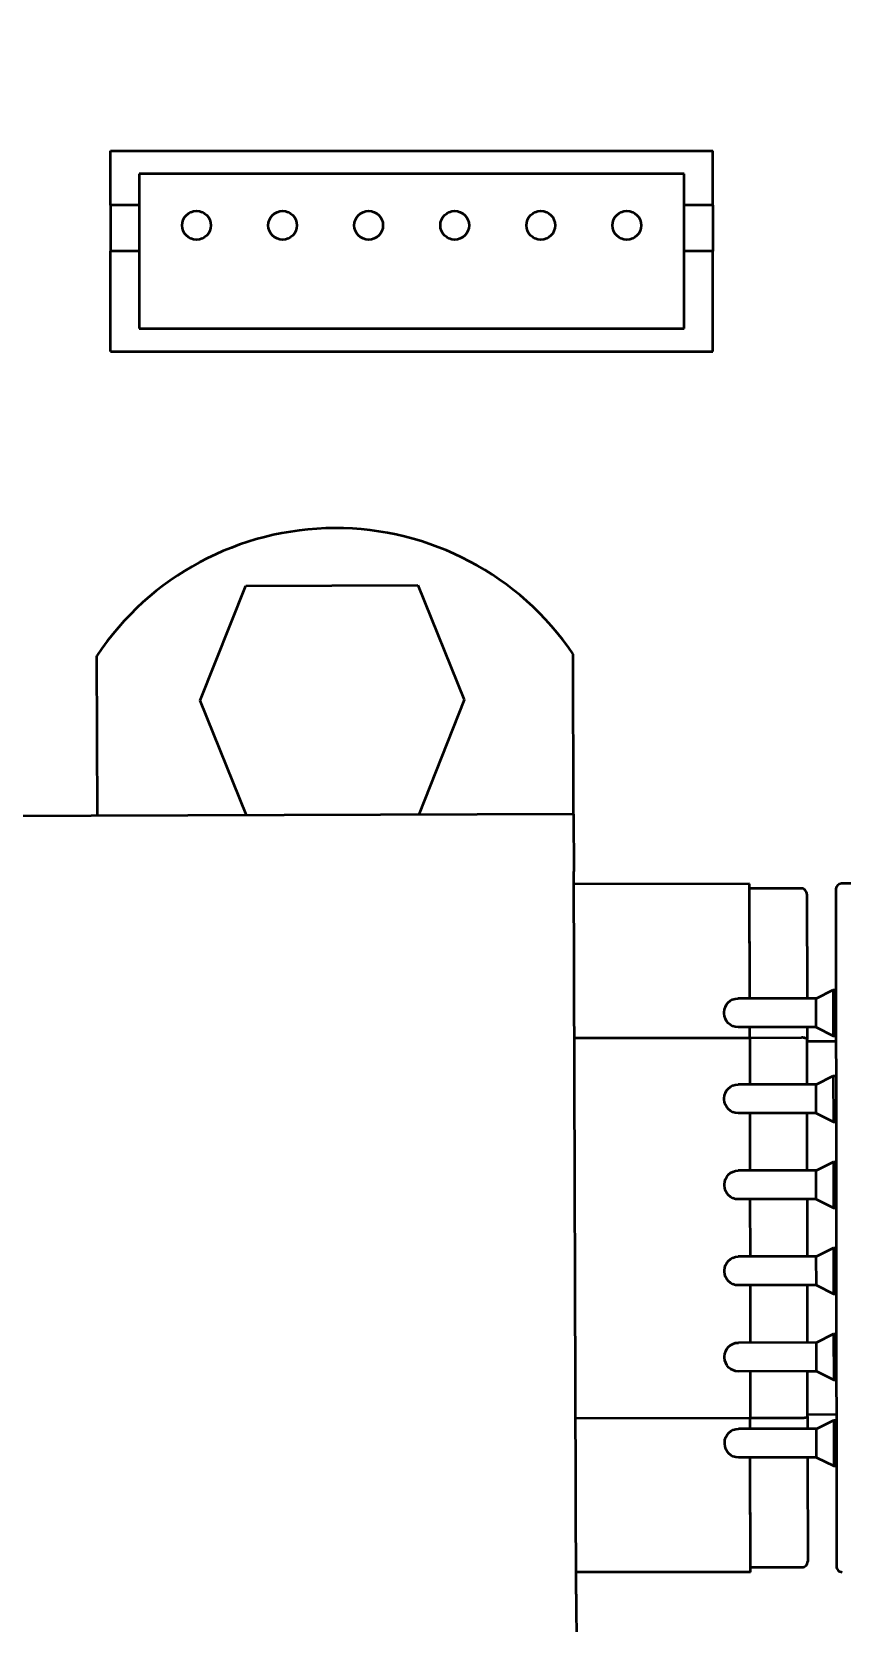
# Model space of a CAD drawing. Header units: millimetres. Extents: x 0 to 586, y -128 to 462.
# Drawn here: x 97.39 to 111.51, y 77.51 to 105.25 of the extents above; entities that cross this region are included whole.
import ezdxf

# ---------------------------------------------------------------- set-up
doc = ezdxf.new("R2010")
doc.units = ezdxf.units.MM
doc.linetypes.add('Сплошная', pattern=[0])
doc.layers.add('Viewport3ForCustomObjects_0', color=7, linetype='Continuous')
doc.layers.add('Видимый контур (ГОСТ)', color=7, linetype='Сплошная', lineweight=50)

# ---------------------------------------------------------------- blocks, each defined once
blk = doc.blocks.new('CustomObjectsInViewport3_0')
at = {"layer": 'Видимый контур (ГОСТ)', "ltscale": 1.31579}
for p, q in [((-10084.207, -10045.2), (-10084.207, -10044.25)), ((-10084.207, -10044.25), (-10073.707, -10044.25)), ((-10073.707, -10045.2), (-10073.707, -10044.25)), ((-10074.207, -10044.65), (-10083.707, -10044.65)), ((-10083.707, -10044.65), (-10083.707, -10045.2)), ((-10074.207, -10045.2), (-10074.207, -10044.65)), ((-10083.707, -10045.2), (-10084.207, -10045.2)), ((-10084.207, -10045.2), (-10084.207, -10046)), ((-10083.707, -10045.2), (-10083.707, -10046)), ((-10074.207, -10046), (-10074.207, -10045.2)), ((-10073.707, -10045.2), (-10074.207, -10045.2)), ((-10073.707, -10045.2), (-10073.707, -10046)), ((-10083.707, -10046), (-10084.207, -10046)), ((-10084.207, -10047.75), (-10084.207, -10046)), ((-10083.707, -10046), (-10083.707, -10047.35)), ((-10074.207, -10047.35), (-10074.207, -10046)), ((-10073.707, -10046), (-10074.207, -10046)), ((-10073.707, -10047.75), (-10073.707, -10046)), ((-10083.707, -10047.35), (-10074.207, -10047.35)), ((-10084.207, -10047.75), (-10073.707, -10047.75)), ((-10082.641, -10053.835), (-10081.847, -10051.833)), ((-10081.847, -10051.833), (-10078.847, -10051.823)), ((-10078.847, -10051.823), (-10078.041, -10053.82)), ((-10084.434, -10055.841), (-10084.443, -10053.052)), ((-10076.134, -10055.814), (-10076.143, -10053.025)), ((-10081.834, -10055.833), (-10082.641, -10053.835)), ((-10078.041, -10053.82), (-10078.834, -10055.823)), ((-10076.134, -10055.814), (-10087.934, -10055.853)), ((-10076.134, -10055.814), (-10076.131, -10056.814)), ((-10076.09, -10069.414), (-10076.131, -10056.814)), ((-10073.067, -10057.028), (-10076.13, -10057.032)), ((-10073.065, -10059.028), (-10073.067, -10057.028)), ((-10072.167, -10057.111), (-10073.067, -10057.112)), ((-10073.065, -10059.028), (-10073.067, -10057.112)), ((-10071.567, -10057.126), (-10071.554, -10068.926)), ((-10070.667, -10057.025), (-10071.467, -10057.026)), ((-10072.067, -10057.212), (-10072.065, -10059.027)), ((-10071.91, -10059.027), (-10073.27, -10059.028)), ((-10071.91, -10059.027), (-10071.61, -10058.876)), ((-10071.909, -10059.527), (-10071.91, -10059.027)), ((-10071.61, -10058.876), (-10071.609, -10059.676)), ((-10071.61, -10058.876), (-10071.565, -10058.876)), ((-10073.509, -10059.289), (-10073.509, -10059.269)), ((-10071.909, -10059.527), (-10073.269, -10059.528)), ((-10073.064, -10059.711), (-10073.065, -10059.528)), ((-10073.064, -10059.711), (-10073.065, -10059.528)), ((-10072.065, -10059.527), (-10072.064, -10059.741)), ((-10071.909, -10059.527), (-10071.609, -10059.676)), ((-10076.121, -10059.715), (-10073.064, -10059.711)), ((-10073.064, -10059.711), (-10072.164, -10059.71)), ((-10073.064, -10059.711), (-10073.064, -10060.528)), ((-10073.064, -10059.711), (-10073.064, -10060.528)), ((-10072.064, -10060.527), (-10072.064, -10059.741)), ((-10071.564, -10059.776), (-10072.064, -10059.777)), ((-10071.609, -10059.676), (-10071.565, -10059.676)), ((-10071.908, -10060.527), (-10071.608, -10060.376)), ((-10071.608, -10060.376), (-10071.607, -10061.176)), ((-10071.608, -10060.376), (-10071.564, -10060.376)), ((-10071.908, -10060.527), (-10073.268, -10060.528)), ((-10071.907, -10061.027), (-10071.908, -10060.527)), ((-10073.508, -10060.789), (-10073.508, -10060.769)), ((-10071.907, -10061.027), (-10073.267, -10061.028)), ((-10073.063, -10061.028), (-10073.062, -10062.028)), ((-10073.063, -10061.028), (-10073.062, -10062.028)), ((-10072.062, -10062.027), (-10072.063, -10061.027)), ((-10071.907, -10061.027), (-10071.607, -10061.176)), ((-10071.607, -10061.176), (-10071.563, -10061.176)), ((-10071.906, -10062.027), (-10073.266, -10062.028)), ((-10071.906, -10062.027), (-10071.606, -10061.876)), ((-10071.906, -10062.527), (-10071.906, -10062.027)), ((-10071.606, -10061.876), (-10071.606, -10062.676)), ((-10071.606, -10061.876), (-10071.562, -10061.876)), ((-10073.506, -10062.289), (-10073.506, -10062.269)), ((-10071.906, -10062.527), (-10073.266, -10062.528)), ((-10073.061, -10062.528), (-10073.06, -10063.528)), ((-10073.061, -10062.528), (-10073.06, -10063.528)), ((-10072.06, -10063.527), (-10072.061, -10062.527)), ((-10071.906, -10062.527), (-10071.606, -10062.676)), ((-10071.606, -10062.676), (-10071.561, -10062.676)), ((-10071.905, -10063.527), (-10071.605, -10063.376)), ((-10071.605, -10063.376), (-10071.604, -10064.176)), ((-10071.605, -10063.376), (-10071.56, -10063.376)), ((-10073.504, -10063.789), (-10073.504, -10063.769)), ((-10071.905, -10063.527), (-10073.265, -10063.528)), ((-10071.904, -10064.027), (-10071.905, -10063.527)), ((-10071.904, -10064.027), (-10073.264, -10064.028)), ((-10073.06, -10064.028), (-10073.059, -10065.028)), ((-10073.06, -10064.028), (-10073.059, -10065.028)), ((-10072.059, -10065.027), (-10072.06, -10064.027)), ((-10071.904, -10064.027), (-10071.604, -10064.176)), ((-10071.604, -10064.176), (-10071.559, -10064.176)), ((-10071.903, -10065.027), (-10071.603, -10064.876)), ((-10071.603, -10064.876), (-10071.602, -10065.676)), ((-10071.603, -10064.876), (-10071.559, -10064.876)), ((-10071.903, -10065.027), (-10073.263, -10065.028)), ((-10071.902, -10065.527), (-10071.903, -10065.027)), ((-10073.503, -10065.289), (-10073.503, -10065.269)), ((-10071.902, -10065.527), (-10073.262, -10065.528)), ((-10073.058, -10065.528), (-10073.057, -10066.345)), ((-10073.058, -10065.528), (-10073.057, -10066.345)), ((-10072.057, -10066.313), (-10072.058, -10065.527)), ((-10072.058, -10065.527), (-10071.902, -10065.527)), ((-10071.902, -10065.527), (-10071.602, -10065.676)), ((-10071.602, -10065.676), (-10071.558, -10065.676)), ((-10072.057, -10066.277), (-10071.557, -10066.276)), ((-10073.057, -10066.345), (-10076.1, -10066.348)), ((-10071.901, -10066.527), (-10073.261, -10066.528)), ((-10072.157, -10066.344), (-10073.057, -10066.345)), ((-10073.057, -10066.528), (-10073.057, -10066.345)), ((-10073.057, -10066.528), (-10073.057, -10066.345)), ((-10072.057, -10066.313), (-10072.057, -10066.527)), ((-10071.901, -10066.527), (-10071.601, -10066.376)), ((-10071.901, -10067.027), (-10071.901, -10066.527)), ((-10071.601, -10066.376), (-10071.601, -10067.176)), ((-10071.601, -10066.376), (-10071.557, -10066.376)), ((-10073.501, -10066.789), (-10073.501, -10066.769)), ((-10071.901, -10067.027), (-10073.261, -10067.028)), ((-10073.054, -10068.944), (-10073.056, -10067.028)), ((-10073.054, -10069.028), (-10073.056, -10067.028)), ((-10072.056, -10067.027), (-10072.054, -10068.842)), ((-10071.901, -10067.027), (-10071.601, -10067.176)), ((-10071.601, -10067.176), (-10071.556, -10067.176)), ((-10073.054, -10069.028), (-10076.091, -10069.031)), ((-10073.054, -10068.944), (-10072.154, -10068.943)), ((-10076.09, -10069.414), (-10076.086, -10070.414))]:
    blk.add_line(p, q, dxfattribs=at)
for centre, radius in [((-10063, -10063), 56.5), ((-10063, -10063), 55), ((-10082.707, -10045.55), 0.25), ((-10081.207, -10045.55), 0.25), ((-10079.707, -10045.55), 0.25), ((-10078.207, -10045.55), 0.25), ((-10076.707, -10045.55), 0.25), ((-10075.207, -10045.55), 0.25)]:
    blk.add_circle(centre, radius, dxfattribs=at)
for centre, radius, start, end in [((-10080.284, -10055.828), 5, 34.0894, 146.2869), ((-10071.467, -10057.126), 0.1, 90.0643, 180.0643), ((-10071.454, -10068.926), 0.1, 180.0643, 270.0643)]:
    blk.add_arc(centre, radius, start, end, dxfattribs=at)
at = {"layer": 'Видимый контур (ГОСТ)', "ltscale": 1.31579, "extrusion": (0, 0, -1)}
for centre, start, end in [((10073.269, -10059.268), 359.9357, 89.9357), ((10073.269, -10059.288), 269.9357, 359.9357), ((10073.268, -10060.768), 359.9357, 89.9357), ((10073.268, -10060.788), 269.9357, 359.9357), ((10073.266, -10062.268), 359.9357, 89.9357), ((10073.266, -10062.288), 269.9357, 359.9357), ((10073.264, -10063.768), 359.9357, 89.9357), ((10073.264, -10063.788), 269.9357, 359.9357), ((10073.263, -10065.268), 359.9357, 89.9357), ((10073.263, -10065.288), 269.9357, 359.9357), ((10073.261, -10066.768), 359.9357, 89.9357), ((10073.261, -10066.788), 269.9357, 359.9357)]:
    blk.add_arc(centre, 0.24, start, end, dxfattribs=at)
at = {"layer": 'Видимый контур (ГОСТ)', "ltscale": 1.31579}
for points, knots in [([(-10072.067, -10057.212), (-10072.067, -10057.2), (-10072.07, -10057.185), (-10072.08, -10057.162), (-10072.088, -10057.149), (-10072.106, -10057.132), (-10072.118, -10057.123), (-10072.141, -10057.114), (-10072.155, -10057.111), (-10072.167, -10057.111)], [-0.01491694, -0.01491694, -0.01491694, -0.01491694, -0.01114314, -0.01114314, -0.00739784, -0.00739784, -0.00368558, -0.00368558, 0, 0, 0, 0]), ([(-10072.064, -10059.741), (-10072.064, -10059.74), (-10072.064, -10059.74), (-10072.065, -10059.738), (-10072.065, -10059.736), (-10072.068, -10059.732), (-10072.071, -10059.73), (-10072.079, -10059.724), (-10072.087, -10059.721), (-10072.105, -10059.716), (-10072.116, -10059.714), (-10072.14, -10059.711), (-10072.152, -10059.71), (-10072.164, -10059.71)], [-0.01609062, -0.01609062, -0.01609062, -0.01609062, -0.01594298, -0.01594298, -0.01376202, -0.01376202, -0.01158938, -0.01158938, -0.00758333, -0.00758333, -0.00375006, -0.00375006, 0, 0, 0, 0]), ([(-10072.057, -10066.313), (-10072.057, -10066.313), (-10072.057, -10066.314), (-10072.057, -10066.316), (-10072.058, -10066.318), (-10072.061, -10066.322), (-10072.063, -10066.324), (-10072.072, -10066.33), (-10072.079, -10066.333), (-10072.098, -10066.338), (-10072.109, -10066.34), (-10072.132, -10066.343), (-10072.145, -10066.344), (-10072.157, -10066.344)], [-0.00014787, -0.00014787, -0.00014787, -0.00014787, 0, 0, 0.00218435, 0.00218435, 0.00436037, 0.00436037, 0.00837263, 0.00837263, 0.01221185, 0.01221185, 0.01596773, 0.01596773, 0.01596773, 0.01596773]), ([(-10072.154, -10068.943), (-10072.142, -10068.943), (-10072.127, -10068.94), (-10072.105, -10068.931), (-10072.092, -10068.922), (-10072.075, -10068.905), (-10072.067, -10068.892), (-10072.057, -10068.869), (-10072.054, -10068.854), (-10072.054, -10068.842)], [0, 0, 0, 0, 0.00368558, 0.00368558, 0.00739784, 0.00739784, 0.01114314, 0.01114314, 0.01491694, 0.01491694, 0.01491694, 0.01491694])]:
    blk.add_open_spline(points, degree=3, knots=knots, dxfattribs=at)

msp = doc.modelspace()

# ---------------------------------------------------------------- block references
at = {"layer": 'Viewport3ForCustomObjects_0'}
msp.add_blockref('CustomObjectsInViewport3_0', (10182.966, 10147.43), dxfattribs=at)

doc.saveas('drawing.dxf')
